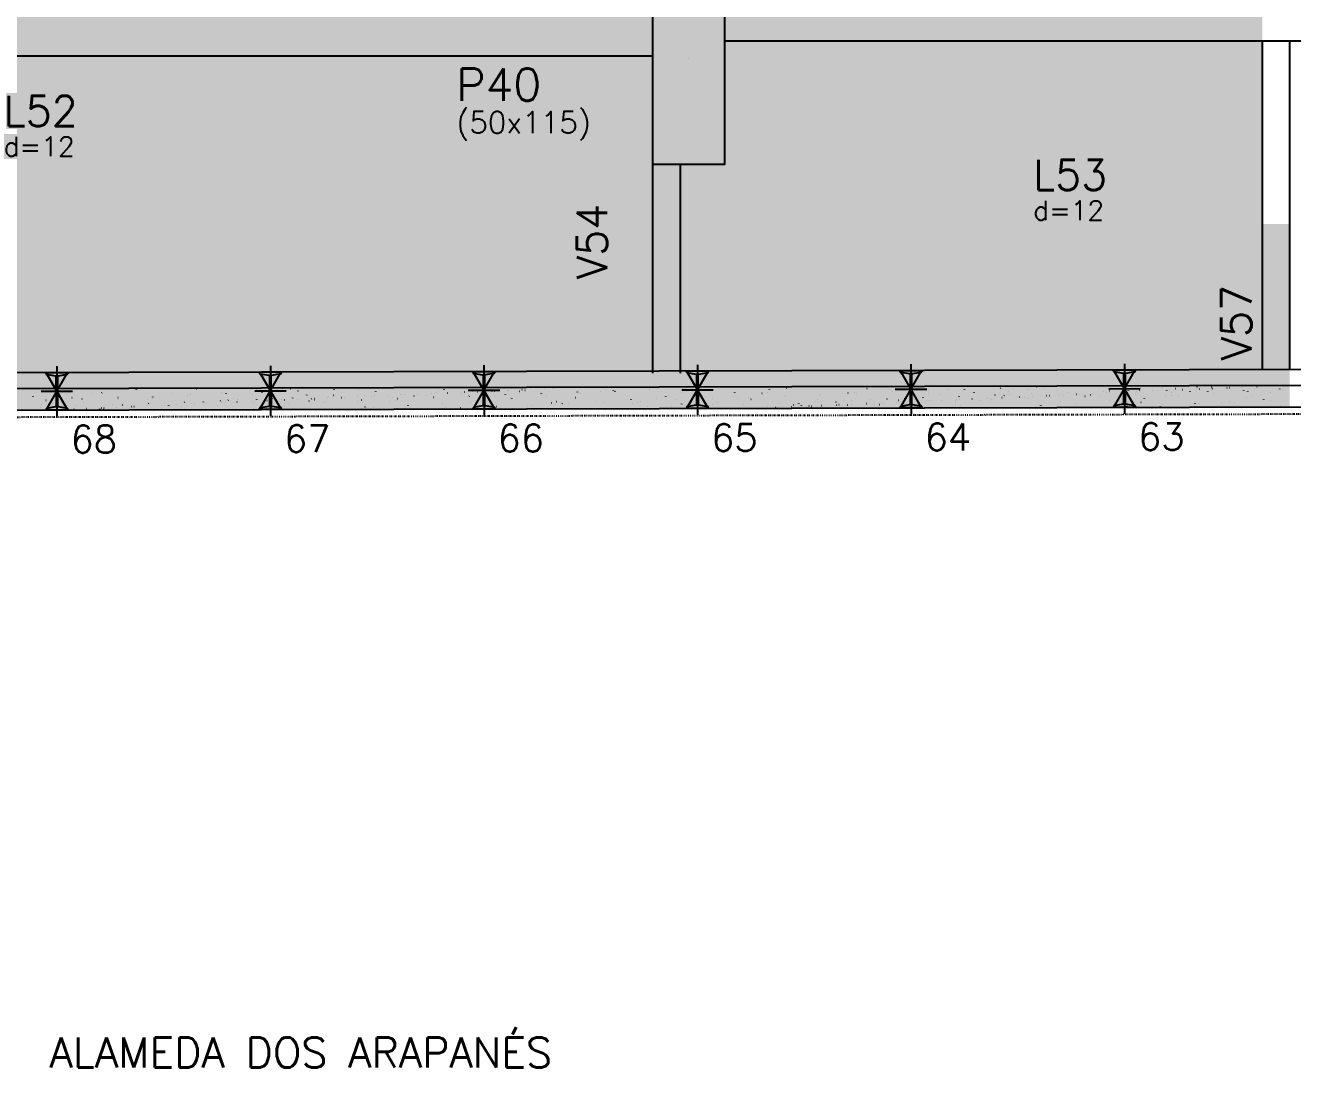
# Model space of a CAD drawing. Extents: x -40810 to 33675, y -2018 to 21213.
# Drawn here: x -4390 to -3512, y 7940 to 8663 of the extents above; entities that cross this region are included whole.
import ezdxf

# ---------------------------------------------------------------- set-up
doc = ezdxf.new("R2010")
doc.units = 0
doc.linetypes.add('ESTILO_TQS_0003', pattern=[1.5, 0.5, -0.4, 0.1, -0.5])
doc.layers.get('0').update_dxf_attribs({"color": 1, "lineweight": 9})
for name, color, linetype in [('1', 5, 'Continuous'), ('10', 7, 'Continuous'), ('12', 3, 'Continuous'), ('13', 7, 'Continuous'), ('131', 59, 'Continuous'), ('19', 5, 'Continuous'), ('24', 5, 'ESTILO_TQS_0003'), ('242', 3, 'Continuous'), ('3', 2, 'Continuous'), ('49', 20, 'Continuous'), ('51', 6, 'Continuous'), ('52', 21, 'Continuous'), ('8', 5, 'Continuous'), ('9', 3, 'Continuous')]:
    doc.layers.add(name, color=color, linetype=linetype)
doc.styles.get("Standard").update_dxf_attribs({"font": 'romans.shx', "width": 0.8})

# ---------------------------------------------------------------- blocks, each defined once
blk = doc.blocks.new('_H9EFD498501-001')
for p, q in [((2506.177121, 198.42172), (2506.222778, 198.481222)), ((2514.923008, 194.462833), (2514.932797, 194.537191)), ((2531.148278, 195.129516), (2531.2215, 195.145749)), ((2538.761424, 195.454781), (2538.771214, 195.529139)), ((2562.776051, 197.78518), (2562.78584, 197.859539)), ((2587.129605, 194.64972), (2587.202828, 194.665953)), ((2597.774992, 193.51033), (2597.784781, 193.584688)), ((2599.790253, 193.917971), (2599.83591, 193.977473)), ((2604.336823, 198.464468), (2604.410045, 198.480701)), ((2621.789618, 195.840729), (2621.799408, 195.915087)), ((2624.757292, 194.829961), (2624.802949, 194.889462)), ((2643.110933, 194.169924), (2643.184156, 194.186157)), ((2645.701455, 197.390365), (2645.711245, 197.464724)), ((2649.724331, 195.74195), (2649.769988, 195.801451)), ((2660.31815, 197.984672), (2660.391373, 198.000905)), ((2663.979261, 198.79632), (2664.052483, 198.812553)), ((2669.539872, 198.382314), (2669.549661, 198.456672)), ((2674.69137, 196.653939), (2674.737027, 196.71344)), ((2680.803186, 193.896278), (2680.812975, 193.970636)), ((2699.092261, 193.690128), (2699.165483, 193.70636)), ((2699.658409, 197.565928), (2699.704066, 197.62543)), ((2704.715023, 195.445914), (2704.724812, 195.520272)), ((2716.299478, 197.504876), (2716.372701, 197.521109)), ((2719.960588, 198.316524), (2720.033811, 198.332757)), ((2720.881566, 193.598794), (2720.927223, 193.658296)), ((2724.625448, 198.477917), (2724.671105, 198.537419)), ((2727.591469, 193.267497), (2727.666398, 193.270769)), ((2728.553439, 196.437862), (2728.563229, 196.512221)), ((2736.433046, 193.653529), (2736.507975, 193.6568)), ((2745.848605, 194.510783), (2745.894262, 194.570285)), ((2746.548409, 194.095175), (2746.623338, 194.098446)), ((2748.421625, 194.176961), (2748.496553, 194.180233)), ((2752.568066, 198.768262), (2752.577855, 198.84262)), ((2757.263202, 194.562993), (2757.33813, 194.566264)), ((2763.72859, 193.501463), (2763.73838, 193.575821)), ((2767.378565, 195.004639), (2767.453493, 195.007911)), ((2769.25178, 195.086426), (2769.326709, 195.089697)), ((2770.815644, 195.422772), (2770.861301, 195.482274)), ((2772.280806, 197.02508), (2772.354028, 197.041313)), ((2775.941916, 197.836728), (2776.015138, 197.852961)), ((2778.093357, 195.472457), (2778.168286, 195.475729)), ((2787.567007, 194.493411), (2787.576796, 194.56777)), ((2788.20872, 195.914103), (2788.283649, 195.917375)), ((2790.081936, 195.99589), (2790.156864, 195.999161)), ((2793.385685, 193.210933), (2793.431342, 193.270434)), ((2795.782683, 196.334762), (2795.82834, 196.394263)), ((2798.923512, 196.381921), (2798.998441, 196.385193)), ((2809.038876, 196.823568), (2809.113804, 196.826839)), ((2810.912091, 196.905354), (2810.98702, 196.908625)), ((2811.581633, 196.82381), (2811.591423, 196.898169)), ((2818.352724, 194.122922), (2818.398381, 194.182423)), ((2819.753668, 197.291386), (2819.828597, 197.294657)), ((2820.749722, 197.246751), (2820.795379, 197.306252)), ((2828.262134, 196.545284), (2828.335356, 196.561517)), ((2829.869031, 197.733032), (2829.94396, 197.736303)), ((2831.742247, 197.814818), (2831.817175, 197.81809)), ((2831.923244, 197.356932), (2831.996466, 197.373165)), ((2835.49347, 198.373447), (2835.50326, 198.447805)), ((2840.583823, 198.20085), (2840.658752, 198.204121)), ((2843.319763, 195.034911), (2843.36542, 195.094413)), ((2845.716761, 198.15874), (2845.762418, 198.218241)), ((2850.699187, 198.642496), (2850.774115, 198.645768)), ((2852.572402, 198.724282), (2852.647331, 198.727554)), ((2859.331887, 199.365395), (2859.332812, 199.372425)), ((2861.413979, 199.110314), (2861.488907, 199.113585)), ((2868.286802, 195.9469), (2868.332459, 196.006402)), ((2870.595201, 194.879359), (2870.60499, 194.953717)), ((2870.6838, 199.070729), (2870.729457, 199.130231)), ((2884.243462, 196.065487), (2884.316684, 196.08172)), ((2887.904572, 196.877136), (2887.977794, 196.893369)), ((2893.253841, 196.858889), (2893.299498, 196.918391)), ((2894.507038, 196.428995), (2894.516827, 196.503354)), ((2918.22088, 197.770879), (2918.266537, 197.83038)), ((2918.345454, 197.420944), (2918.355243, 197.495302)), ((2940.22479, 195.585691), (2940.298012, 195.601924)), ((2943.187919, 198.682868), (2943.233576, 198.742369)), ((2943.8859, 196.39734), (2943.959122, 196.413573)), ((2953.520605, 194.484544), (2953.530395, 194.558902)), ((2957.065896, 199.319275), (2957.139118, 199.335508)), ((2968.154958, 199.594857), (2968.187846, 199.637718)), ((2977.359021, 195.476493), (2977.368811, 195.550851)), ((2996.206118, 195.105895), (2996.27934, 195.122128)), ((2999.867228, 195.917544), (2999.94045, 195.933777)), ((3001.373648, 197.806892), (3001.383437, 197.88125)), ((3011.834012, 193.26713), (3011.879669, 193.326631)), ((3013.047224, 198.839479), (3013.120446, 198.855712)), ((3025.285485, 199.356528), (3025.295275, 199.430886)), ((3036.372589, 193.532041), (3036.382378, 193.6064)), ((3036.801051, 194.179119), (3036.846708, 194.23862)), ((3052.187446, 194.626099), (3052.260668, 194.642332)), ((3055.848556, 195.437748), (3055.921778, 195.453981)), ((3060.387215, 195.86244), (3060.397005, 195.936799)), ((3061.76809, 195.091108), (3061.813747, 195.150609)), ((3069.028552, 198.359683), (3069.101774, 198.375915)), ((3084.299053, 197.412077), (3084.308842, 197.486435)), ((3086.735129, 196.003097), (3086.780786, 196.062599)), ((3108.137469, 198.404025), (3108.147258, 198.478384)), ((3108.168774, 194.146303), (3108.241996, 194.162536)), ((3111.702168, 196.915086), (3111.747825, 196.974588)), ((3111.829884, 194.957952), (3111.903106, 194.974185)), ((3119.400783, 193.917989), (3119.410572, 193.992347)), ((3125.00988, 197.879886), (3125.083102, 197.896119)), ((3136.669207, 197.827075), (3136.714864, 197.886577)), ((3143.31262, 195.467625), (3143.32241, 195.541984)), ((3157.892364, 193.859941), (3157.938021, 193.919443)), ((3161.636246, 198.739064), (3161.681904, 198.798566)), ((3164.150101, 193.666507), (3164.223324, 193.68274)), ((3167.151036, 196.459574), (3167.160826, 196.533932)), ((3167.811211, 194.478156), (3167.884434, 194.494389)), ((3180.991208, 197.40009), (3181.06443, 197.416323)), ((3182.859403, 194.771931), (3182.90506, 194.831432)), ((3186.603285, 199.651054), (3186.648943, 199.710555)), ((3191.165663, 198.789973), (3191.175452, 198.864331)), ((3193.524012, 193.506417), (3193.598941, 193.509688)), ((3195.397228, 193.588203), (3195.472156, 193.591474)), ((3202.326187, 193.523174), (3202.335977, 193.597532)), ((3204.238805, 193.974234), (3204.313733, 193.977506)), ((3207.826442, 195.68392), (3207.872099, 195.743421)), ((3214.354168, 194.415881), (3214.429096, 194.419152)), ((3216.227383, 194.497667), (3216.302312, 194.500939)), ((3223.792539, 193.998359), (3223.865761, 194.014592)), ((3225.06896, 194.883699), (3225.143889, 194.88697)), ((3226.164604, 194.515123), (3226.174393, 194.589481)), ((3230.396483, 193.47208), (3230.44214, 193.531582)), ((3232.793481, 196.595909), (3232.839138, 196.65541)), ((3235.184323, 195.325345), (3235.259252, 195.328616)), ((3236.972535, 196.920294), (3237.045758, 196.936527)), ((3237.057539, 195.407131), (3237.132467, 195.410403)), ((3245.899115, 195.793163), (3245.974044, 195.796434)), ((3250.17923, 196.845522), (3250.18902, 196.91988)), ((3255.363522, 194.384069), (3255.409179, 194.443571)), ((3256.014479, 196.234809), (3256.089407, 196.238081)), ((3257.76052, 197.507898), (3257.806177, 197.5674)), ((3257.887694, 196.316596), (3257.962623, 196.319867)), ((3266.729271, 196.702627), (3266.8042, 196.705899)), ((3274.091067, 198.395158), (3274.100857, 198.469516)), ((3276.844634, 197.144273), (3276.919563, 197.147545)), ((3278.71785, 197.22606), (3278.792778, 197.229331)), ((3279.773867, 193.518563), (3279.847089, 193.534796)), ((3280.330561, 195.296058), (3280.376218, 195.35556)), ((3282.727559, 198.419887), (3282.773216, 198.479389)), ((3287.559426, 197.612091), (3287.634355, 197.615363)), ((3292.953863, 196.440498), (3293.027085, 196.456731)), ((3297.67479, 198.053738), (3297.749718, 198.057009)), ((3297.929484, 199.387107), (3297.939273, 199.461465)), ((3299.548005, 198.135524), (3299.622934, 198.138795)), ((3305.2976, 196.208048), (3305.343257, 196.267549)), ((3307.694598, 199.331876), (3307.740255, 199.391378)), ((3308.389582, 198.521556), (3308.46451, 198.524827)), ((3309.192798, 194.90107), (3309.202587, 194.975429)), ((3310.16108, 200.255246), (3310.234303, 200.271479)), ((3318.504945, 198.963202), (3318.579874, 198.966473)), ((3320.37816, 199.044988), (3320.453089, 199.04826)), ((3329.219737, 199.43102), (3329.294666, 199.434291)), ((3330.264639, 197.120037), (3330.310296, 197.179538)), ((3332.661637, 200.243865), (3332.707294, 200.303367)), ((3333.104635, 196.450707), (3333.114424, 196.525065)), ((3339.3351, 199.872666), (3339.410029, 199.875938)), ((3341.208316, 199.954452), (3341.283244, 199.957724)), ((3348.935191, 195.960702), (3349.008413, 195.976935)), ((3350.049893, 200.340484), (3350.124821, 200.343755)), ((3355.231678, 198.032026), (3355.277335, 198.091527)), ((3356.943051, 197.442655), (3356.952841, 197.517014)), ((2491.011171, 192.913196), (2491.02096, 192.987555)), ((2496.178214, 185.390892), (2496.223871, 185.450393)), ((2497.099954, 187.581184), (2497.173177, 187.597417)), ((2499.922097, 190.270015), (2499.967754, 190.329516)), ((2502.171695, 187.646397), (2502.181485, 187.720756)), ((2514.307171, 191.395932), (2514.380394, 191.412165)), ((2517.968282, 192.207581), (2518.041504, 192.223814)), ((2521.145253, 186.302881), (2521.19091, 186.362382)), ((2524.889136, 191.182004), (2524.934793, 191.241505)), ((2526.010112, 188.638346), (2526.019901, 188.712704)), ((2528.131492, 184.558886), (2528.206421, 184.562158)), ((2538.246855, 185.000533), (2538.321784, 185.003804)), ((2540.120071, 185.082319), (2540.194999, 185.08559)), ((2546.112292, 187.21487), (2546.157949, 187.274372)), ((2548.961647, 185.468351), (2549.036576, 185.471622)), ((2549.856175, 192.093993), (2549.901832, 192.153495)), ((2550.024738, 190.968745), (2550.034528, 191.043103)), ((2553.081282, 187.101388), (2553.154504, 187.117621)), ((2559.077011, 185.909997), (2559.151939, 185.913268)), ((2560.950226, 185.991783), (2561.025155, 185.995055)), ((2561.185263, 185.701946), (2561.195052, 185.776304)), ((2568.682333, 185.00303), (2568.72799, 185.062532)), ((2569.791803, 186.377815), (2569.866731, 186.381086)), ((2570.288499, 190.916136), (2570.361722, 190.932369)), ((2571.079331, 188.126859), (2571.124988, 188.186361)), ((2573.936575, 192.518381), (2573.946365, 192.59274)), ((2573.949609, 191.727785), (2574.022832, 191.744018)), ((2574.823214, 193.005982), (2574.868871, 193.065484)), ((2579.907166, 186.819461), (2579.982095, 186.822733)), ((2581.780382, 186.901247), (2581.85531, 186.904519)), ((2585.023679, 186.693895), (2585.033469, 186.768253)), ((2590.621958, 187.287279), (2590.696887, 187.29055)), ((2593.649372, 185.91502), (2593.695029, 185.974521)), ((2596.04637, 189.038848), (2596.092027, 189.09835)), ((2600.737322, 187.728925), (2600.81225, 187.732197)), ((2602.610537, 187.810712), (2602.685466, 187.813983)), ((2609.038306, 189.024294), (2609.048095, 189.098652)), ((2609.06261, 186.621592), (2609.135832, 186.637825)), ((2611.452114, 188.196743), (2611.527042, 188.200015)), ((2618.616411, 186.827009), (2618.662068, 186.88651)), ((2621.013409, 189.950838), (2621.059067, 190.010339)), ((2621.567477, 188.63839), (2621.642406, 188.641661)), ((2623.440692, 188.720176), (2623.515621, 188.723447)), ((2626.269827, 190.43634), (2626.343049, 190.452573)), ((2629.930937, 191.247989), (2630.004159, 191.264222)), ((2632.282269, 189.106207), (2632.357198, 189.109479)), ((2632.950143, 190.57393), (2632.959932, 190.648288)), ((2642.397632, 189.547854), (2642.472561, 189.551125)), ((2643.58345, 187.738998), (2643.629107, 187.798499)), ((2644.037247, 184.749443), (2644.047036, 184.823802)), ((2644.270848, 189.62964), (2644.345776, 189.632912)), ((2645.980448, 190.862827), (2646.026106, 190.922328)), ((2653.112425, 190.015672), (2653.187353, 190.018943)), ((2656.788559, 191.565878), (2656.798349, 191.640237)), ((2663.227788, 190.457318), (2663.302716, 190.460589)), ((2665.043938, 186.141796), (2665.11716, 186.158029)), ((2665.101003, 190.539104), (2665.175932, 190.542376)), ((2668.051873, 187.079842), (2668.061663, 187.154201)), ((2668.550489, 188.650987), (2668.596146, 188.710489)), ((2670.947487, 191.774816), (2670.993145, 191.834317)), ((2673.94258, 190.925136), (2674.017509, 190.928407)), ((2682.251155, 189.956544), (2682.324377, 189.972777)), ((2684.057943, 191.366782), (2684.132872, 191.370054)), ((2685.912265, 190.768193), (2685.985487, 190.784426)), ((2685.931159, 191.448569), (2686.006087, 191.45184)), ((2691.96371, 188.629479), (2691.9735, 188.703837)), ((2693.517528, 189.562976), (2693.563185, 189.622478)), ((2694.772735, 191.8346), (2694.847664, 191.837872)), ((2695.914527, 192.686805), (2695.960184, 192.746306)), ((2704.888099, 192.276246), (2704.963027, 192.279518)), ((2706.761314, 192.358033), (2706.836243, 192.361304)), ((2715.602891, 192.744064), (2715.677819, 192.747336)), ((2715.802127, 189.621427), (2715.811916, 189.695786)), ((2718.484567, 190.474965), (2718.530225, 190.534467)), ((2721.025266, 185.662), (2721.098488, 185.678233)), ((2725.718254, 193.185711), (2725.793183, 193.188982)), ((2727.065441, 185.135391), (2727.07523, 185.209749)), ((2738.232483, 189.476748), (2738.305705, 189.492981)), ((2739.816753, 191.951826), (2739.826543, 192.026185)), ((2741.893593, 190.288397), (2741.966815, 190.30463)), ((2743.451606, 191.386954), (2743.497264, 191.446456)), ((2750.977278, 186.685027), (2750.987067, 186.759386)), ((2755.073589, 193.210331), (2755.146811, 193.226564)), ((2768.418645, 192.298944), (2768.464303, 192.358445)), ((2774.815694, 187.676976), (2774.825483, 187.751334)), ((2777.006594, 185.182204), (2777.079816, 185.198437)), ((2787.130661, 185.059227), (2787.176318, 185.118729)), ((2794.213811, 188.996952), (2794.287033, 189.013185)), ((2797.874921, 189.808601), (2797.948143, 189.824834)), ((2798.830321, 190.007375), (2798.84011, 190.081733)), ((2809.990845, 184.740576), (2810.000635, 184.814934)), ((2811.054917, 192.730535), (2811.128139, 192.746768)), ((2812.0977, 185.971216), (2812.143357, 186.030718)), ((2822.742158, 191.557011), (2822.751947, 191.63137)), ((2832.987922, 184.702408), (2833.061144, 184.718641)), ((2833.829261, 185.732525), (2833.839051, 185.806883)), ((2837.064739, 186.883206), (2837.110396, 186.942707)), ((2846.580574, 192.54896), (2846.590363, 192.623318)), ((2850.195139, 188.517156), (2850.268361, 188.533389)), ((2853.856249, 189.328804), (2853.929471, 189.345037)), ((2857.843888, 188.062924), (2857.853677, 188.137282)), ((2862.031778, 187.795195), (2862.077435, 187.854696)), ((2867.036245, 192.250739), (2867.109467, 192.266972)), ((2881.755725, 189.61256), (2881.765515, 189.686918)), ((2886.998817, 188.707184), (2887.044474, 188.766685)), ((2904.788251, 184.483161), (2904.788251, 184.483161)), ((2905.594141, 190.604509), (2905.603931, 190.678867)), ((2906.176467, 188.03736), (2906.249689, 188.053593)), ((2908.030919, 184.491063), (2908.030919, 184.491063)), ((2908.030919, 184.491063), (2908.030919, 184.491063)), ((2908.030919, 184.491063), (2908.030919, 184.491063)), ((2908.221973, 184.74005), (2908.26763, 184.799551)), ((2909.837577, 188.849008), (2909.910799, 188.865241)), ((2911.965856, 189.619173), (2912.011513, 189.678674)), ((2916.645967, 184.512059), (2916.645967, 184.512059)), ((2916.645967, 184.512059), (2916.645967, 184.512059)), ((2916.645967, 184.512059), (2916.645967, 184.512059)), ((2916.857455, 186.118472), (2916.867245, 186.192831)), ((2923.017573, 191.770943), (2923.090795, 191.787176)), ((2928.503684, 184.540958), (2928.503684, 184.540958)), ((2928.503684, 184.540958), (2928.503684, 184.540958)), ((2928.503684, 184.540958), (2928.503684, 184.540958)), ((2929.608768, 192.934908), (2929.618557, 193.009266)), ((2932.343631, 184.550316), (2932.343631, 184.550316)), ((2932.343631, 184.550316), (2932.343631, 184.550316)), ((2932.343631, 184.550316), (2932.343631, 184.550316)), ((2933.189012, 185.652039), (2933.234669, 185.711541)), ((2936.932895, 190.531162), (2936.978552, 190.590664)), ((2940.3614, 184.569857), (2940.3614, 184.569857)), ((2940.3614, 184.569857), (2940.3614, 184.569857)), ((2940.769293, 187.668109), (2940.779082, 187.742467)), ((2948.773596, 184.590358), (2948.773596, 184.590358)), ((2948.773596, 184.590358), (2948.773596, 184.590358)), ((2948.773596, 184.590358), (2948.773596, 184.590358)), ((2952.219116, 184.598755), (2952.219116, 184.598755)), ((2952.219116, 184.598755), (2952.219116, 184.598755)), ((2956.656342, 184.60957), (2956.656342, 184.60957)), ((2956.656342, 184.60957), (2956.656342, 184.60957)), ((2956.656342, 184.60957), (2956.656342, 184.60957)), ((2958.156051, 186.564028), (2958.201708, 186.62353)), ((2961.899934, 191.443151), (2961.945591, 191.502653)), ((2962.157794, 187.557564), (2962.231017, 187.573797)), ((2964.076833, 184.627654), (2964.076833, 184.627654)), ((2964.607709, 188.660057), (2964.617498, 188.734416)), ((2965.818905, 188.369212), (2965.892127, 188.385445)), ((2975.934549, 184.656553), (2975.934549, 184.656553)), ((2978.998901, 191.291147), (2979.072123, 191.30738)), ((2980.969054, 184.668823), (2980.969054, 184.668823)), ((2980.969054, 184.668823), (2980.969054, 184.668823)), ((2980.969054, 184.668823), (2980.969054, 184.668823)), ((2983.12309, 187.476017), (2983.168747, 187.535519)), ((2986.866973, 192.35514), (2986.91263, 192.414642)), ((2987.792266, 184.685452), (2987.792266, 184.685452)), ((2987.792266, 184.685452), (2987.792266, 184.685452)), ((2987.792266, 184.685452), (2987.792266, 184.685452)), ((2988.622335, 190.990456), (2988.632125, 191.064815)), ((2991.709348, 184.694998), (2991.709348, 184.694998)), ((2991.709348, 184.694998), (2991.709348, 184.694998)), ((2995.93725, 184.879592), (2996.012179, 184.882864)), ((2999.649982, 184.71435), (2999.649982, 184.71435)), ((2999.649982, 184.71435), (2999.649982, 184.71435)), ((2999.78286, 185.723657), (2999.792649, 185.798016)), ((3005.281766, 184.728076), (3005.281766, 184.728076)), ((3005.281766, 184.728076), (3005.281766, 184.728076)), ((3005.693131, 185.264178), (3005.738788, 185.323679)), ((3006.052614, 185.321238), (3006.127542, 185.32451)), ((3007.565452, 184.733641), (3007.565452, 184.733641)), ((3007.565452, 184.733641), (3007.565452, 184.733641)), ((3007.565452, 184.733641), (3007.565452, 184.733641)), ((3007.925829, 185.403025), (3008.000758, 185.406296)), ((3008.090129, 188.388007), (3008.135787, 188.447508)), ((3011.507699, 184.743249), (3011.507699, 184.743249)), ((3011.507699, 184.743249), (3011.507699, 184.743249)), ((3012.534173, 192.540093), (3012.543962, 192.614451)), ((3016.767406, 185.789056), (3016.842334, 185.792328)), ((3018.139122, 187.077768), (3018.212345, 187.094001)), ((3021.800232, 187.889416), (3021.873455, 187.905649)), ((3023.365415, 184.772148), (3023.365415, 184.772148)), ((3023.621276, 186.715606), (3023.631066, 186.789964)), ((3026.882769, 186.230703), (3026.957698, 186.233974)), ((3028.755985, 186.312489), (3028.830913, 186.315761)), ((3029.594477, 184.787329), (3029.594477, 184.787329)), ((3029.594477, 184.787329), (3029.594477, 184.787329)), ((3030.66017, 186.176167), (3030.705827, 186.235668)), ((3033.057168, 189.299996), (3033.102826, 189.359497)), ((3034.980228, 190.811351), (3035.053451, 190.827584)), ((3035.223132, 184.801046), (3035.223132, 184.801046)), ((3037.597561, 186.698521), (3037.67249, 186.701792)), ((3047.080848, 184.829945), (3047.080848, 184.829945)), ((3047.080848, 184.829945), (3047.080848, 184.829945)), ((3047.080848, 184.829945), (3047.080848, 184.829945)), ((3047.635903, 189.046005), (3047.645692, 189.120363)), ((3047.712925, 187.140167), (3047.787853, 187.143438)), ((3049.58614, 187.221953), (3049.661069, 187.225225)), ((3053.907189, 184.846582), (3053.907189, 184.846582)), ((3053.907189, 184.846582), (3053.907189, 184.846582)), ((3055.627209, 187.088156), (3055.672866, 187.147658)), ((3058.024207, 190.211985), (3058.069865, 190.271486)), ((3058.427717, 187.607985), (3058.502645, 187.611256)), ((3058.938564, 184.858844), (3058.938564, 184.858844)), ((3058.938564, 184.858844), (3058.938564, 184.858844)), ((3058.938564, 184.858844), (3058.938564, 184.858844)), ((3066.357308, 184.876924), (3066.357308, 184.876924)), ((3066.357308, 184.876924), (3066.357308, 184.876924)), ((3066.357308, 184.876924), (3066.357308, 184.876924)), ((3068.54308, 188.049631), (3068.618009, 188.052903)), ((3070.416295, 188.131418), (3070.491224, 188.134689)), ((3070.796281, 184.887743), (3070.796281, 184.887743)), ((3070.796281, 184.887743), (3070.796281, 184.887743)), ((3071.54774, 190.595641), (3071.55753, 190.67)), ((3074.12045, 186.597972), (3074.193672, 186.614205)), ((3077.78156, 187.40962), (3077.854782, 187.425853)), ((3078.219901, 184.905835), (3078.219901, 184.905835)), ((3078.219901, 184.905835), (3078.219901, 184.905835)), ((3079.257872, 188.517449), (3079.332801, 188.520721)), ((3080.594248, 188.000145), (3080.639905, 188.059647)), ((3082.653997, 184.916641), (3082.653997, 184.916641)), ((3082.653997, 184.916641), (3082.653997, 184.916641)), ((3082.991247, 191.123974), (3083.036904, 191.183475)), ((3089.373235, 188.959095), (3089.448164, 188.962367)), ((3090.961556, 190.331555), (3091.034779, 190.347788)), ((3091.246451, 189.040882), (3091.321379, 189.044153)), ((3094.511714, 184.94554), (3094.511714, 184.94554)), ((3095.386156, 191.58759), (3095.395946, 191.661948)), ((3100.088028, 189.426913), (3100.162956, 189.430185)), ((3102.532612, 184.965088), (3102.532612, 184.965088)), ((3102.532612, 184.965088), (3102.532612, 184.965088)), ((3105.561287, 188.912134), (3105.606945, 188.971636)), ((3106.36943, 184.974439), (3106.36943, 184.974439)), ((3106.36943, 184.974439), (3106.36943, 184.974439)), ((3106.36943, 184.974439), (3106.36943, 184.974439)), ((3106.64947, 187.101554), (3106.65926, 187.175912)), ((3107.958286, 192.035963), (3108.003943, 192.095465)), ((3110.203391, 189.86856), (3110.278319, 189.871831)), ((3112.076606, 189.950346), (3112.151535, 189.953617)), ((3118.227147, 185.003337), (3118.227147, 185.003337)), ((3118.227147, 185.003337), (3118.227147, 185.003337)), ((3118.227147, 185.003337), (3118.227147, 185.003337)), ((3120.918183, 190.336378), (3120.993112, 190.339649)), ((3125.149163, 185.020207), (3125.149163, 185.020207)), ((3125.149163, 185.020207), (3125.149163, 185.020207)), ((3125.149163, 185.020207), (3125.149163, 185.020207)), ((3126.845324, 185.024341), (3126.845324, 185.024341)), ((3126.845324, 185.024341), (3126.845324, 185.024341)), ((3130.084863, 185.032236), (3130.084863, 185.032236)), ((3130.084863, 185.032236), (3130.084863, 185.032236)), ((3130.101778, 186.118175), (3130.175, 186.134408)), ((3130.528326, 189.824123), (3130.573984, 189.883625)), ((3130.561307, 188.65119), (3130.571097, 188.725548)), ((3131.033546, 190.778024), (3131.108475, 190.781295)), ((3132.906762, 190.85981), (3132.98169, 190.863082)), ((3132.925325, 192.947952), (3132.970982, 193.007454)), ((3133.762888, 186.929824), (3133.83611, 186.946057)), ((3141.748338, 191.245842), (3141.823267, 191.249113)), ((3141.94258, 185.061135), (3141.94258, 185.061135)), ((3141.94258, 185.061135), (3141.94258, 185.061135)), ((3146.942884, 189.851759), (3147.016106, 189.867992)), ((3151.158035, 185.083594), (3151.158035, 185.083594)), ((3151.158035, 185.083594), (3151.158035, 185.083594)), ((3151.863702, 191.687488), (3151.93863, 191.69076)), ((3153.736917, 191.769274), (3153.811846, 191.772546)), ((3153.800296, 185.090034), (3153.800296, 185.090034)), ((3154.399724, 189.643139), (3154.409513, 189.717497)), ((3155.495365, 190.736113), (3155.541023, 190.795614)), ((3162.578494, 192.155306), (3162.653422, 192.158577)), ((3165.658012, 185.118932), (3165.658012, 185.118932)), ((3165.658012, 185.118932), (3165.658012, 185.118932)), ((3165.658012, 185.118932), (3165.658012, 185.118932)), ((3165.663038, 185.157103), (3165.672827, 185.231461)), ((3172.693857, 192.596952), (3172.768786, 192.600224)), ((3174.567072, 192.678739), (3174.642001, 192.68201)), ((3175.470747, 185.142847), (3175.470747, 185.142847)), ((3175.470747, 185.142847), (3175.470747, 185.142847)), ((3177.515729, 185.147831), (3177.515729, 185.147831)), ((3177.515729, 185.147831), (3177.515729, 185.147831)), ((3177.515729, 185.147831), (3177.515729, 185.147831)), ((3178.41435, 191.973538), (3178.42414, 192.047896)), ((3180.462405, 191.648102), (3180.508062, 191.707603)), ((3183.408649, 193.06477), (3183.483578, 193.068042)), ((3183.941019, 185.16349), (3183.941019, 185.16349)), ((3183.941019, 185.16349), (3183.941019, 185.16349)), ((3183.941019, 185.16349), (3183.941019, 185.16349)), ((3186.083106, 185.638379), (3186.156328, 185.654612)), ((3189.373445, 185.17673), (3189.373445, 185.17673)), ((3189.373445, 185.17673), (3189.373445, 185.17673)), ((3189.574875, 186.706739), (3189.584664, 186.781097)), ((3189.744216, 186.450028), (3189.817438, 186.466261)), ((3199.783459, 185.2021), (3199.783459, 185.2021)), ((3199.783459, 185.2021), (3199.783459, 185.2021)), ((3201.231162, 185.205628), (3201.231162, 185.205628)), ((3201.231162, 185.205628), (3201.231162, 185.205628)), ((3202.924212, 189.371963), (3202.997434, 189.388196)), ((3205.429444, 192.560091), (3205.475101, 192.619592)), ((3213.088878, 185.234527), (3213.088878, 185.234527)), ((3213.413291, 187.698687), (3213.423081, 187.773046)), ((3220.131429, 193.186711), (3220.204651, 193.202944)), ((3224.09617, 185.261353), (3224.09617, 185.261353)), ((3224.141459, 185.320375), (3224.187116, 185.379876)), ((3224.946595, 185.263426), (3224.946595, 185.263426)), ((3236.804311, 185.292325), (3236.804311, 185.292325)), ((3236.804311, 185.292325), (3236.804311, 185.292325)), ((3236.804311, 185.292325), (3236.804311, 185.292325)), ((3237.427918, 190.029086), (3237.437707, 190.103445)), ((3242.732875, 185.306773), (3242.732875, 185.306773)), ((3245.725544, 185.970232), (3245.798766, 185.986465)), ((3248.408882, 185.320606), (3248.408882, 185.320606)), ((3248.662028, 185.321223), (3248.662028, 185.321223)), ((3248.662028, 185.321223), (3248.662028, 185.321223)), ((3248.662028, 185.321223), (3248.662028, 185.321223)), ((3249.108498, 186.232364), (3249.154155, 186.291865)), ((3258.90554, 188.892167), (3258.978762, 188.9084)), ((3260.519744, 185.350122), (3260.519744, 185.350122)), ((3260.519744, 185.350122), (3260.519744, 185.350122)), ((3261.339755, 191.578723), (3261.349544, 191.653081)), ((3272.37746, 185.379021), (3272.37746, 185.379021)), ((3272.426859, 185.754236), (3272.436648, 185.828594)), ((3272.721594, 185.379859), (3272.721594, 185.379859)), ((3274.075537, 187.144353), (3274.121194, 187.203854)), ((3276.112757, 192.706915), (3276.185979, 192.723148)), ((3284.235177, 185.407919), (3284.235177, 185.407919)), ((3285.178171, 192.570671), (3285.187961, 192.64503)), ((3296.092893, 185.436818), (3296.092893, 185.436818)), ((3296.092893, 185.436818), (3296.092893, 185.436818)), ((3296.092893, 185.436818), (3296.092893, 185.436818)), ((3296.441485, 188.084635), (3296.451275, 188.158994)), ((3297.034305, 185.439112), (3297.034305, 185.439112)), ((3299.042576, 188.056342), (3299.088233, 188.115843)), ((3301.524731, 185.450056), (3301.524731, 185.450056)), ((3301.706872, 185.490436), (3301.780094, 185.506669)), ((3307.95061, 185.465717), (3307.95061, 185.465717)), ((3307.95061, 185.465717), (3307.95061, 185.465717)), ((3307.95061, 185.465717), (3307.95061, 185.465717)), ((3314.886868, 188.412371), (3314.96009, 188.428604)), ((3319.808326, 185.494616), (3319.808326, 185.494616)), ((3319.808326, 185.494616), (3319.808326, 185.494616)), ((3320.353322, 189.634271), (3320.363112, 189.70863)), ((3321.347017, 185.498365), (3321.347017, 185.498365)), ((3324.009615, 188.968331), (3324.055272, 189.027833)), ((3331.666043, 185.523514), (3331.666043, 185.523514)), ((3331.666043, 185.523514), (3331.666043, 185.523514)), ((3332.094085, 192.227119), (3332.167307, 192.243352)), ((3335.755195, 193.038767), (3335.828417, 193.055)), ((3343.523759, 185.552413), (3343.523759, 185.552413)), ((3344.191739, 190.62622), (3344.201528, 190.700578)), ((3345.659728, 185.557619), (3345.659728, 185.557619)), ((3348.976654, 189.88032), (3349.022311, 189.939822)), ((3355.381476, 185.581312), (3355.381476, 185.581312)), ((3355.381476, 185.581312), (3355.381476, 185.581312)), ((3355.381476, 185.581312), (3355.381476, 185.581312)), ((3355.455053, 186.140184), (3355.464842, 186.214542)), ((3360.316587, 185.593339), (3360.316587, 185.593339)), ((3360.316587, 185.593339), (3360.316587, 185.593339)), ((2489.768175, 183.471706), (2489.768175, 183.471706)), ((2489.768175, 183.471706), (2489.768175, 183.471706)), ((2489.768175, 183.471706), (2489.768175, 183.471706)), ((2494.714822, 183.483761), (2494.714822, 183.483761)), ((2494.714822, 183.483761), (2494.714822, 183.483761)), ((2494.714822, 183.483761), (2494.714822, 183.483761)), ((2501.625891, 183.500604), (2501.625891, 183.500604)), ((2501.625891, 183.500604), (2501.625891, 183.500604)), ((2504.026871, 183.506456), (2504.026871, 183.506456)), ((2504.026871, 183.506456), (2504.026871, 183.506456)), ((2507.301337, 183.649422), (2507.376265, 183.652694)), ((2513.483608, 183.529503), (2513.483608, 183.529503)), ((2513.483608, 183.529503), (2513.483608, 183.529503)), ((2517.4167, 184.091068), (2517.491628, 184.09434)), ((2519.027533, 183.543014), (2519.027533, 183.543014)), ((2519.027533, 183.543014), (2519.027533, 183.543014)), ((2519.027533, 183.543014), (2519.027533, 183.543014)), ((2519.289915, 184.172855), (2519.364844, 184.176126)), ((2525.341324, 183.558402), (2525.341324, 183.558402)), ((2537.199041, 183.587301), (2537.199041, 183.587301)), ((2537.199041, 183.587301), (2537.199041, 183.587301)), ((2537.199041, 183.587301), (2537.199041, 183.587301)), ((2537.230604, 183.587377), (2537.230604, 183.587377)), ((2537.273426, 184.15231), (2537.283215, 184.226668)), ((2539.901286, 184.179453), (2539.974508, 184.195686)), ((2543.340245, 183.602267), (2543.340245, 183.602267)), ((2543.340245, 183.602267), (2543.340245, 183.602267)), ((2543.715294, 184.091041), (2543.760951, 184.150543)), ((2549.056757, 183.616199), (2549.056757, 183.616199)), ((2549.056757, 183.616199), (2549.056757, 183.616199)), ((2549.056757, 183.616199), (2549.056757, 183.616199)), ((2560.914474, 183.645098), (2560.914474, 183.645098)), ((2560.914474, 183.645098), (2560.914474, 183.645098)), ((2567.652956, 183.66152), (2567.652956, 183.66152)), ((2567.652956, 183.66152), (2567.652956, 183.66152)), ((2572.77219, 183.673997), (2572.77219, 183.673997)), ((2572.77219, 183.673997), (2572.77219, 183.673997)), ((2584.629907, 183.702895), (2584.629907, 183.702895)), ((2591.965668, 183.720774), (2591.965668, 183.720774)), ((2591.965668, 183.720774), (2591.965668, 183.720774)), ((2596.02246, 183.73066), (2596.02246, 183.73066)), ((2596.02246, 183.73066), (2596.02246, 183.73066)), ((2596.487623, 183.731794), (2596.487623, 183.731794)), ((2608.345339, 183.760693), (2608.345339, 183.760693)), ((2608.345339, 183.760693), (2608.345339, 183.760693)), ((2608.345339, 183.760693), (2608.345339, 183.760693)), ((2616.27838, 183.780027), (2616.27838, 183.780027)), ((2616.27838, 183.780027), (2616.27838, 183.780027)), ((2620.203056, 183.789592), (2620.20862, 183.831853)), ((2620.203056, 183.789592), (2620.203056, 183.789592)), ((2620.203056, 183.789592), (2620.203056, 183.789592)), ((2632.060772, 183.81849), (2632.060772, 183.81849)), ((2632.060772, 183.81849), (2632.060772, 183.81849)), ((2640.591091, 183.83928), (2640.591091, 183.83928)), ((2640.591091, 183.83928), (2640.591091, 183.83928)), ((2643.918489, 183.847389), (2643.918489, 183.847389)), ((2654.814316, 183.873943), (2654.814316, 183.873943)), ((2654.814316, 183.873943), (2654.814316, 183.873943)), ((2655.776205, 183.876288), (2655.776205, 183.876288)), ((2664.903803, 183.898533), (2664.903803, 183.898533)), ((2664.903803, 183.898533), (2664.903803, 183.898533)), ((2667.633922, 183.905186), (2667.633922, 183.905186)), ((2667.633922, 183.905186), (2667.633922, 183.905186)), ((2667.633922, 183.905186), (2667.633922, 183.905186)), ((2679.491638, 183.934085), (2679.491638, 183.934085)), ((2679.491638, 183.934085), (2679.491638, 183.934085)), ((2679.491638, 183.934085), (2679.491638, 183.934085)), ((2689.216515, 183.957786), (2689.216515, 183.957786)), ((2689.216515, 183.957786), (2689.216515, 183.957786)), ((2691.349355, 183.962984), (2691.349355, 183.962984)), ((2691.349355, 183.962984), (2691.349355, 183.962984)), ((2703.207071, 183.991883), (2703.207071, 183.991883)), ((2703.207071, 183.991883), (2703.207071, 183.991883)), ((2713.529226, 184.017039), (2713.529226, 184.017039)), ((2713.529226, 184.017039), (2713.529226, 184.017039)), ((2713.606172, 184.017226), (2713.606172, 184.017226)), ((2713.606172, 184.017226), (2713.606172, 184.017226)), ((2715.064787, 184.020781), (2715.064787, 184.020781)), ((2726.922504, 184.04968), (2726.922504, 184.04968)), ((2726.922504, 184.04968), (2726.922504, 184.04968)), ((2726.922504, 184.04968), (2726.922504, 184.04968)), ((2737.841938, 184.076292), (2737.841938, 184.076292)), ((2737.841938, 184.076292), (2737.841938, 184.076292)), ((2738.78022, 184.078579), (2738.78022, 184.078579)), ((2738.78022, 184.078579), (2738.78022, 184.078579)), ((2738.78022, 184.078579), (2738.78022, 184.078579)), ((2750.637937, 184.107477), (2750.637937, 184.107477)), ((2750.637937, 184.107477), (2750.637937, 184.107477)), ((2762.154649, 184.135545), (2762.154649, 184.135545)), ((2762.163622, 184.147238), (2762.209279, 184.20674)), ((2762.495653, 184.136376), (2762.495653, 184.136376)), ((2762.495653, 184.136376), (2762.495653, 184.136376)), ((2772.398028, 184.160509), (2772.398028, 184.160509)), ((2772.398028, 184.160509), (2772.398028, 184.160509)), ((2774.35337, 184.165275), (2774.35337, 184.165275)), ((2786.211086, 184.194173), (2786.211086, 184.194173)), ((2786.467361, 184.194798), (2786.467361, 184.194798)), ((2798.068803, 184.223072), (2798.068803, 184.223072)), ((2798.068803, 184.223072), (2798.068803, 184.223072)), ((2798.068803, 184.223072), (2798.068803, 184.223072)), ((2809.926519, 184.251971), (2809.926519, 184.251971)), ((2809.926519, 184.251971), (2809.926519, 184.251971)), ((2810.780073, 184.254051), (2810.780073, 184.254051)), ((2821.784236, 184.28087), (2821.784236, 184.28087)), ((2821.784236, 184.28087), (2821.784236, 184.28087)), ((2831.189884, 184.303792), (2831.189884, 184.303792)), ((2831.189884, 184.303792), (2831.189884, 184.303792)), ((2833.641952, 184.309768), (2833.641952, 184.309768)), ((2835.092784, 184.313304), (2835.092784, 184.313304)), ((2845.499668, 184.338667), (2845.499668, 184.338667)), ((2857.357385, 184.367566), (2857.357385, 184.367566)), ((2857.357385, 184.367566), (2857.357385, 184.367566)), ((2857.357385, 184.367566), (2857.357385, 184.367566)), ((2859.405496, 184.372557), (2859.405496, 184.372557)), ((2869.215101, 184.396464), (2869.215101, 184.396464)), ((2869.215101, 184.396464), (2869.215101, 184.396464)), ((2869.215101, 184.396464), (2869.215101, 184.396464)), ((2881.072818, 184.425363), (2881.072818, 184.425363)), ((2881.072818, 184.425363), (2881.072818, 184.425363)), ((2883.718208, 184.43181), (2883.718208, 184.43181)), ((2889.98174, 184.447075), (2889.98174, 184.447075)), ((2889.98174, 184.447075), (2889.98174, 184.447075)), ((2889.98174, 184.447075), (2889.98174, 184.447075)), ((2892.930534, 184.454262), (2892.930534, 184.454262)), ((2892.930534, 184.454262), (2892.930534, 184.454262))]:
    blk.add_line(p, q)

msp = doc.modelspace()

# ---------------------------------------------------------------- linework, layer by layer
at = {"layer": '1'}
for p, q in [((-3532.753, 8651.99), (-3532.753, 8424.167)), ((-3513.753, 8651.99), (-3513.753, 8424.22)), ((-3955.302, 8566.49), (-3955.302, 8421.767)), ((-3936.302, 8566.49), (-3936.302, 8421.767)), ((-2911.13, 8425.617), (-6429.421, 8417.111))]:
    msp.add_line(p, q, dxfattribs=at)
for points in [[(-3905.302, 8651.99), (-3523.253, 8651.99)], [(-3523.253, 8651.99), (-2913.838, 8651.99)], [(-4658.753, 8641.613), (-4223.753, 8641.613)], [(-4223.753, 8641.613), (-3955.302, 8641.613)], [(-3955.302, 8581.99), (-3955.302, 8552.238)]]:
    msp.add_lwpolyline(points, dxfattribs=at)
at = {"layer": '131'}
for points in [[(-3532.753, 8398.211), (-3644.753, 9202.613), (-3532.753, 9301.613)], [(-3532.753, 8398.211), (-4254.253, 9182.613), (-3644.753, 9202.613)], [(-3532.753, 8398.211), (-4658.753, 8395.396), (-4658.753, 9182.613)], [(-3532.753, 8398.211), (-4658.753, 9182.613), (-4254.253, 9182.613)], [(-3532.753, 8525.1), (-3513.753, 8525.1), (-3513.753, 8398.211)], [(-3532.753, 8525.1), (-3513.753, 8398.211), (-3532.753, 8398.211)], [(-3532.753, 8525.1), (-3532.753, 8398.211), (-3532.753, 8525.1)]]:
    msp.add_solid(points, dxfattribs=at)
at = {"layer": '24'}
msp.add_line((-2878.751, 8394.704), (-6442.19, 8386.08), dxfattribs=at)
at = {"layer": '242'}
msp.add_line((-3930.302, 8639.49), (-3930.302, 8639.49), dxfattribs=at)
at = {"layer": '3'}
msp.add_lwpolyline([(-3955.302, 8566.49), (-3905.302, 8566.49), (-3905.302, 8681.49), (-3955.302, 8681.49), (-3955.302, 8566.49)], dxfattribs=at)
at = {"layer": '49', "linetype": 'Continuous'}
for p, q in [((-5654.301, 8407.994), (-2898.84, 8414.709)), ((-5654.265, 8392.994), (-2883.773, 8399.746))]:
    msp.add_line(p, q, dxfattribs=at)
at = {"layer": '51'}
for p, q in [((-4368.27, 8426.448), (-4368.186, 8391.751)), ((-4220.275, 8426.806), (-4220.191, 8392.109)), ((-4072.277, 8427.165), (-4072.193, 8392.467)), ((-3924.278, 8427.523), (-3924.194, 8392.825)), ((-3776.279, 8427.881), (-3776.195, 8393.183)), ((-3628.279, 8428.239), (-3628.196, 8393.542)), ((-4375.76, 8422.081), (-4360.76, 8422.118)), ((-4375.758, 8421.327), (-4375.76, 8422.081)), ((-4369.13, 8419.67), (-4375.274, 8420.72)), ((-4361.557, 8397.543), (-4374.9, 8420.656)), ((-4374.844, 8397.511), (-4361.613, 8420.688)), ((-4368.598, 8399.133), (-4368.646, 8419.063)), ((-4367.859, 8419.065), (-4367.811, 8399.136)), ((-4361.24, 8420.754), (-4367.378, 8419.674)), ((-4360.76, 8422.118), (-4360.758, 8421.364)), ((-4227.764, 8422.439), (-4212.764, 8422.476)), ((-4227.762, 8421.685), (-4227.764, 8422.439)), ((-4221.135, 8420.028), (-4227.278, 8421.078)), ((-4213.561, 8397.901), (-4226.904, 8421.014)), ((-4226.848, 8397.869), (-4213.617, 8421.046)), ((-4220.602, 8399.492), (-4220.65, 8419.421)), ((-4219.863, 8419.423), (-4219.815, 8399.495)), ((-4213.244, 8421.112), (-4219.382, 8420.032)), ((-4212.764, 8422.476), (-4212.762, 8421.722)), ((-4079.766, 8422.798), (-4064.766, 8422.834)), ((-4079.764, 8422.044), (-4079.766, 8422.798)), ((-4073.137, 8420.386), (-4079.28, 8421.436)), ((-4065.563, 8398.259), (-4078.906, 8421.372)), ((-4078.85, 8398.227), (-4065.619, 8421.404)), ((-4072.604, 8399.85), (-4072.652, 8419.779)), ((-4071.866, 8419.781), (-4071.817, 8399.853)), ((-4065.246, 8421.47), (-4071.384, 8420.391)), ((-4064.766, 8422.834), (-4064.765, 8422.08)), ((-3931.767, 8423.156), (-3916.767, 8423.192)), ((-3931.765, 8422.402), (-3931.767, 8423.156)), ((-3925.138, 8420.745), (-3931.281, 8421.794)), ((-3917.564, 8398.618), (-3930.907, 8421.73)), ((-3930.851, 8398.585), (-3917.62, 8421.763)), ((-3924.605, 8400.208), (-3924.653, 8420.137)), ((-3923.866, 8420.139), (-3923.818, 8400.211)), ((-3917.247, 8421.828), (-3923.385, 8420.749)), ((-3916.767, 8423.192), (-3916.765, 8422.438)), ((-3783.768, 8423.514), (-3768.768, 8423.55)), ((-3783.766, 8422.76), (-3783.768, 8423.514)), ((-3777.139, 8421.103), (-3783.282, 8422.152)), ((-3769.565, 8398.976), (-3782.908, 8422.089)), ((-3782.852, 8398.944), (-3769.621, 8422.121)), ((-3776.606, 8400.566), (-3776.654, 8420.495)), ((-3775.867, 8420.497), (-3775.819, 8400.569)), ((-3769.248, 8422.186), (-3775.386, 8421.107)), ((-3768.768, 8423.55), (-3768.766, 8422.796)), ((-3635.769, 8423.872), (-3620.769, 8423.908)), ((-3635.767, 8423.118), (-3635.769, 8423.872)), ((-3629.14, 8421.461), (-3635.283, 8422.511)), ((-3621.566, 8399.334), (-3634.909, 8422.447)), ((-3634.853, 8399.302), (-3621.622, 8422.479)), ((-3628.607, 8400.924), (-3628.655, 8420.853)), ((-3627.868, 8420.855), (-3627.82, 8400.927)), ((-3621.249, 8422.545), (-3627.387, 8421.465)), ((-3620.769, 8423.908), (-3620.767, 8423.154)), ((-4379.137, 8409.073), (-4357.32, 8409.126)), ((-4231.142, 8409.431), (-4209.324, 8409.484)), ((-4083.144, 8409.789), (-4061.326, 8409.842)), ((-3935.145, 8410.148), (-3913.327, 8410.2)), ((-3787.146, 8410.506), (-3765.328, 8410.559)), ((-3639.146, 8410.864), (-3617.329, 8410.917)), ((-4375.217, 8397.445), (-4369.079, 8398.525)), ((-4367.326, 8398.529), (-4361.183, 8397.479)), ((-4227.222, 8397.803), (-4221.083, 8398.883)), ((-4219.331, 8398.887), (-4213.187, 8397.837)), ((-4079.224, 8398.162), (-4073.086, 8399.241)), ((-4071.333, 8399.245), (-4065.19, 8398.196)), ((-3931.704, 8397.156), (-3931.706, 8397.91)), ((-3931.225, 8398.52), (-3925.087, 8399.599)), ((-3923.334, 8399.603), (-3917.191, 8398.554)), ((-3916.706, 8397.946), (-3916.704, 8397.192)), ((-3783.705, 8397.514), (-3783.707, 8398.268)), ((-3783.226, 8398.878), (-3777.087, 8399.957)), ((-3775.335, 8399.962), (-3769.191, 8398.912)), ((-3768.707, 8398.304), (-3768.705, 8397.55)), ((-3635.706, 8397.872), (-3635.708, 8398.626)), ((-3620.706, 8397.909), (-3635.706, 8397.872)), ((-3635.226, 8399.236), (-3629.088, 8400.316)), ((-3627.335, 8400.32), (-3621.192, 8399.27)), ((-3620.708, 8398.663), (-3620.706, 8397.909)), ((-4375.697, 8396.081), (-4375.699, 8396.835)), ((-4360.697, 8396.118), (-4375.697, 8396.081)), ((-4360.699, 8396.872), (-4360.697, 8396.118)), ((-4227.701, 8396.44), (-4227.703, 8397.194)), ((-4212.701, 8396.476), (-4227.701, 8396.44)), ((-4212.703, 8397.23), (-4212.701, 8396.476)), ((-4079.703, 8396.798), (-4079.705, 8397.552)), ((-4064.703, 8396.834), (-4079.703, 8396.798)), ((-4064.705, 8397.588), (-4064.703, 8396.834)), ((-3916.704, 8397.192), (-3931.704, 8397.156)), ((-3768.705, 8397.55), (-3783.705, 8397.514))]:
    msp.add_line(p, q, dxfattribs=at)
for centre, start, end in [((-4375.133, 8421.329), 180.138657, 256.999883), ((-4369.271, 8419.061), 0.138657, 76.999883), ((-4367.234, 8419.066), 103.277431, 180.138657), ((-4361.383, 8421.362), 283.277431, 0.138657), ((-4227.137, 8421.687), 180.138657, 256.999883), ((-4221.275, 8419.419), 0.138657, 76.999883), ((-4219.238, 8419.424), 103.277431, 180.138657), ((-4213.387, 8421.72), 283.277431, 0.138657), ((-4079.14, 8422.045), 180.138657, 256.999883), ((-4073.277, 8419.777), 0.138657, 76.999883), ((-4071.241, 8419.782), 103.277431, 180.138657), ((-4065.39, 8422.078), 283.277431, 0.138657), ((-3931.14, 8422.403), 180.138657, 256.999883), ((-3925.278, 8420.136), 0.138657, 76.999883), ((-3923.241, 8420.141), 103.277431, 180.138657), ((-3917.39, 8422.437), 283.277431, 0.138657), ((-3783.141, 8422.761), 180.138657, 256.999883), ((-3777.279, 8420.494), 0.138657, 76.999883), ((-3775.242, 8420.499), 103.277431, 180.138657), ((-3769.391, 8422.795), 283.277431, 0.138657), ((-3635.142, 8423.12), 180.138657, 256.999883), ((-3629.28, 8420.852), 0.138657, 76.999883), ((-3627.243, 8420.857), 103.277431, 180.138657), ((-3621.392, 8423.153), 283.277431, 0.138657), ((-4369.223, 8399.133), 283.277509, 0.243653), ((-4367.186, 8399.138), 180.138657, 256.999883), ((-4221.227, 8399.491), 283.277509, 0.243653), ((-4219.19, 8399.496), 180.138657, 256.999883), ((-4213.328, 8397.228), 0.138657, 76.999883), ((-4079.08, 8397.553), 103.277431, 180.138657), ((-4073.229, 8399.849), 283.277509, 0.243653), ((-4071.192, 8399.854), 180.138657, 256.999883), ((-4065.33, 8397.587), 0.138657, 76.999883), ((-3931.081, 8397.911), 103.277431, 180.138657), ((-3925.23, 8400.207), 283.277509, 0.243653), ((-3923.193, 8400.212), 180.138657, 256.999883), ((-3917.331, 8397.945), 0.138657, 76.999883), ((-3783.082, 8398.27), 103.277431, 180.138657), ((-3777.231, 8400.566), 283.277509, 0.243653), ((-3775.194, 8400.571), 180.138657, 256.999883), ((-3769.332, 8398.303), 0.138657, 76.999883), ((-3635.083, 8398.628), 103.277431, 180.138657), ((-3629.232, 8400.924), 283.277509, 0.243653), ((-3627.195, 8400.929), 180.138657, 256.999883), ((-3621.333, 8398.661), 0.138657, 76.999883), ((-4375.074, 8396.837), 103.277431, 180.138657), ((-4361.324, 8396.87), 0.138657, 76.999883), ((-4227.078, 8397.195), 103.277431, 180.138657)]:
    msp.add_arc(centre, 0.625, start, end, dxfattribs=at)

# ---------------------------------------------------------------- block references
at = {"layer": '19'}
msp.add_blockref('_H9EFD498501-001', (-6875.753, 8212.613), dxfattribs=at)

# ---------------------------------------------------------------- texts
at = {"layer": '10'}
for s, p in [('L52', (-4405.195, 8592.949)), ('L53', (-3691.562, 8548.623)), ('ALAMEDA DOS ARAPANÉS', (-4373.362, 7940.148))]:
    msp.add_text(s, height=21, dxfattribs=at).set_placement(p)
at = {"layer": '12'}
msp.add_text('(50x115)', height=15, dxfattribs=at).set_placement((-4091.375, 8587.978))
at = {"layer": '13'}
for p in [(-4405.195, 8572.054), (-3691.562, 8527.728)]:
    msp.add_text('d=12', height=13.5, dxfattribs=at).set_placement(p)
at = {"layer": '52'}
for s, p in [('68', (-4358.758, 8366.529)), ('67', (-4210.762, 8366.887)), ('66', (-4062.764, 8367.245)), ('65', (-3914.765, 8367.603)), ('64', (-3766.766, 8367.962)), ('63', (-3618.767, 8368.32))]:
    msp.add_text(s, height=18.75, dxfattribs=at).set_placement(p)
at = {"layer": '8'}
for s, p in [('V54', (-3986.783, 8486.878)), ('V57', (-3540.262, 8430.566))]:
    msp.add_text(s, height=21, rotation=90, dxfattribs=at).set_placement(p)
at = {"layer": '9'}
msp.add_text('P40', height=22.5, dxfattribs=at).set_placement((-4091.375, 8610.478))

doc.saveas('drawing.dxf')
